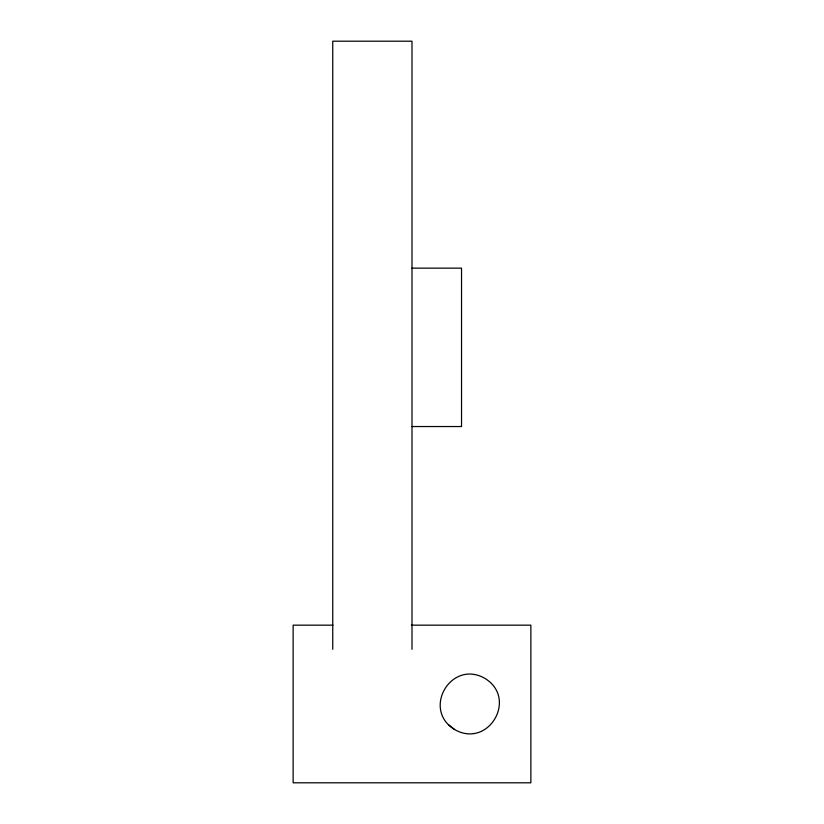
<?xml version="1.0" encoding="UTF-8"?>
<svg xmlns="http://www.w3.org/2000/svg" width="824" height="824" viewBox="0 0 824 824"><rect width="100%" height="100%" fill="white"/><g stroke="black" fill="none" stroke-linecap="round" stroke-linejoin="round"><path stroke-width="1.24" d="M412 268.15L461.533 268.15L461.533 426.544L412 426.544M332.968 625.159L293.128 625.159L293.128 782.8L530.872 782.8L530.872 625.159L411.361 625.159M454.632 729.539C488.241 748.954 518.1 698.618 484.955 678.42C451.346 659.004 421.476 709.34 454.632 729.539L448.452 724.646M412 649.312L412 41.2L332.752 41.2L332.752 649.312"/></g></svg>
